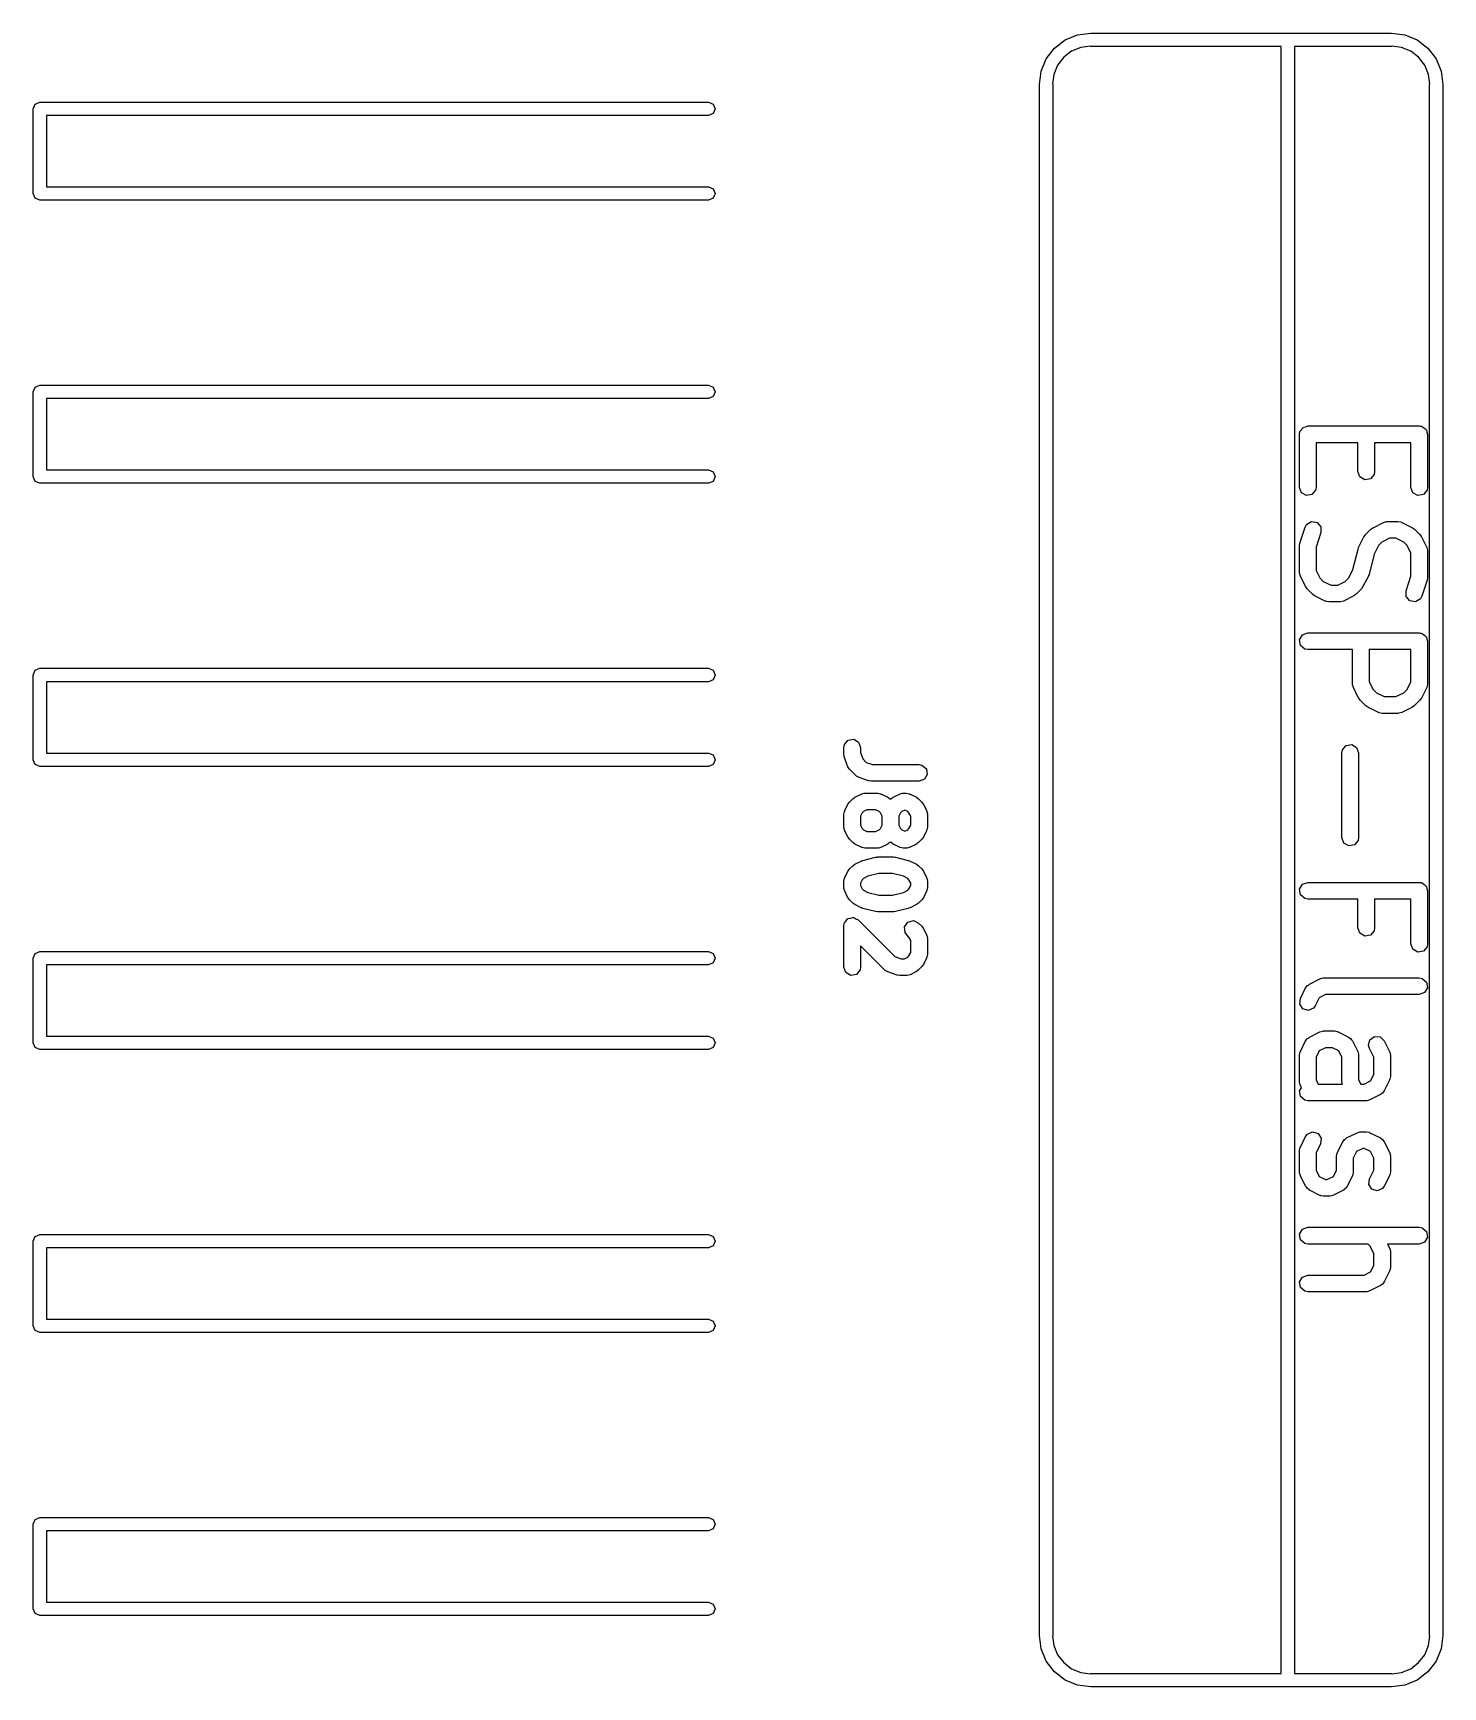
# Model space of a CAD drawing. Extents: x 93.8 to 150, y -109.9 to -90.1.
# Drawn here: x 93.83 to 106.47, y -107.43 to -92.59 of the extents above; entities that cross this region are included whole.
import ezdxf

# ---------------------------------------------------------------- set-up
doc = ezdxf.new("R2010")
doc.units = 0
doc.layers.add('BLACK', color=7, linetype='CONTINUOUS')

msp = doc.modelspace()

# ---------------------------------------------------------------- linework, layer by layer
at = {"layer": 'BLACK', "linetype": 'CONTINUOUS'}
for p, q in [((103.195, -92.6057), (103.314, -92.59)), ((103.314, -92.59), (103.314, -92.59)), ((103.314, -92.59), (106.014, -92.59)), ((106.014, -92.59), (106.133, -92.6057)), ((102.916, -92.82), (102.989, -92.7247)), ((102.989, -92.7247), (103.084, -92.6516)), ((103.084, -92.6516), (103.195, -92.6057)), ((103.225, -92.7188), (103.143, -92.753)), ((103.309, -92.7078), (103.225, -92.7188)), ((103.314, -92.71), (103.309, -92.7078)), ((105.024, -92.71), (103.314, -92.71)), ((105.024, -107.31), (105.024, -92.71)), ((106.014, -92.71), (105.144, -92.71)), ((105.144, -92.71), (105.144, -107.31)), ((106.019, -92.7078), (106.014, -92.71)), ((106.103, -92.7188), (106.019, -92.7078)), ((106.185, -92.753), (106.103, -92.7188)), ((106.133, -92.6057), (106.244, -92.6516)), ((106.244, -92.6516), (106.339, -92.7247)), ((106.339, -92.7247), (106.412, -92.82)), ((102.87, -92.9309), (102.916, -92.82)), ((103.017, -92.8785), (102.983, -92.9612)), ((103.072, -92.8075), (103.017, -92.8785)), ((103.143, -92.753), (103.072, -92.8075)), ((106.256, -92.8075), (106.185, -92.753)), ((106.311, -92.8785), (106.256, -92.8075)), ((106.345, -92.9612), (106.311, -92.8785)), ((106.412, -92.82), (106.458, -92.9309)), ((102.854, -93.05), (102.87, -92.9309)), ((102.983, -92.9612), (102.972, -93.0446)), ((102.972, -93.0446), (102.974, -93.05)), ((106.356, -93.0446), (106.345, -92.9612)), ((106.354, -93.05), (106.356, -93.0446)), ((106.458, -92.9309), (106.474, -93.05)), ((102.854, -106.97), (102.854, -93.05)), ((102.974, -93.05), (102.974, -106.97)), ((106.354, -106.97), (106.354, -93.05)), ((106.474, -93.05), (106.474, -106.97)), ((93.826, -93.27), (93.8436, -93.2276)), ((93.826, -94.03), (93.826, -93.27)), ((93.8436, -93.2276), (93.886, -93.21)), ((93.886, -93.21), (99.886, -93.21)), ((99.886, -93.33), (93.946, -93.33)), ((93.946, -93.33), (93.946, -93.97)), ((99.886, -93.21), (99.9284, -93.2276)), ((99.9284, -93.3124), (99.886, -93.33)), ((99.9284, -93.2276), (99.946, -93.27)), ((99.946, -93.27), (99.9284, -93.3124)), ((93.8436, -94.0724), (93.826, -94.03)), ((93.886, -94.09), (93.8436, -94.0724)), ((93.946, -93.97), (99.886, -93.97)), ((99.886, -93.97), (99.9284, -93.9876)), ((99.9284, -94.0724), (99.886, -94.09)), ((99.9284, -93.9876), (99.946, -94.03)), ((99.946, -94.03), (99.9284, -94.0724)), ((99.886, -94.09), (93.886, -94.09)), ((93.826, -95.81), (93.8436, -95.7676)), ((93.826, -96.57), (93.826, -95.81)), ((93.8436, -95.7676), (93.886, -95.75)), ((93.886, -95.75), (99.886, -95.75)), ((99.886, -95.75), (99.9284, -95.7676)), ((99.9284, -95.8524), (99.886, -95.87)), ((99.9284, -95.7676), (99.946, -95.81)), ((99.946, -95.81), (99.9284, -95.8524)), ((99.886, -95.87), (93.946, -95.87)), ((93.946, -95.87), (93.946, -96.51)), ((105.191, -96.1648), (105.204, -96.1499)), ((105.204, -96.1499), (105.213, -96.133)), ((105.213, -96.133), (105.22, -96.1307)), ((105.22, -96.1307), (105.224, -96.1255)), ((105.224, -96.1255), (105.243, -96.1221)), ((105.243, -96.1221), (105.262, -96.1155)), ((105.262, -96.1155), (106.262, -96.1155)), ((106.262, -96.1155), (106.271, -96.1172)), ((106.271, -96.1172), (106.275, -96.1166)), ((106.275, -96.1166), (106.278, -96.1183)), ((106.278, -96.1183), (106.287, -96.12)), ((106.287, -96.12), (106.302, -96.1325)), ((106.302, -96.1325), (106.319, -96.1423)), ((106.319, -96.1423), (106.321, -96.1486)), ((106.321, -96.1486), (106.327, -96.153)), ((106.327, -96.153), (106.33, -96.1722)), ((105.187, -96.1905), (105.188, -96.1807)), ((105.187, -96.6667), (105.187, -96.1905)), ((105.188, -96.1775), (105.189, -96.1746)), ((105.188, -96.1807), (105.188, -96.1775)), ((105.189, -96.1746), (105.191, -96.1648)), ((105.71, -96.2655), (105.337, -96.2655)), ((105.337, -96.2655), (105.337, -96.6667)), ((105.71, -96.5238), (105.71, -96.2655)), ((106.187, -96.2655), (105.86, -96.2655)), ((105.86, -96.2655), (105.86, -96.5238)), ((106.187, -96.6667), (106.187, -96.2655)), ((106.33, -96.1722), (106.337, -96.1905)), ((106.337, -96.1905), (106.337, -96.6667)), ((93.8436, -96.6124), (93.826, -96.57)), ((93.946, -96.51), (99.886, -96.51)), ((99.886, -96.51), (99.9284, -96.5276)), ((99.9284, -96.5276), (99.946, -96.57)), ((99.946, -96.57), (99.9284, -96.6124)), ((105.728, -96.572), (105.71, -96.5238)), ((105.772, -96.5977), (105.728, -96.572)), ((105.823, -96.5888), (105.772, -96.5977)), ((105.856, -96.5495), (105.823, -96.5888)), ((105.86, -96.5238), (105.856, -96.5495)), ((93.886, -96.63), (93.8436, -96.6124)), ((99.886, -96.63), (93.886, -96.63)), ((99.9284, -96.6124), (99.886, -96.63)), ((105.204, -96.7149), (105.187, -96.6667)), ((105.249, -96.7405), (105.204, -96.7149)), ((105.299, -96.7316), (105.249, -96.7405)), ((105.332, -96.6923), (105.299, -96.7316)), ((105.337, -96.6667), (105.332, -96.6923)), ((106.204, -96.7149), (106.187, -96.6667)), ((106.249, -96.7405), (106.204, -96.7149)), ((106.299, -96.7316), (106.249, -96.7405)), ((106.332, -96.6923), (106.299, -96.7316)), ((106.337, -96.6667), (106.332, -96.6923)), ((105.19, -97.1668), (105.238, -97.0239)), ((105.238, -97.0239), (105.25, -97.001)), ((105.25, -97.001), (105.294, -96.9741)), ((105.294, -96.9741), (105.345, -96.9817)), ((105.345, -96.9817), (105.379, -97.0201)), ((105.379, -97.0201), (105.38, -97.0713)), ((105.78, -97.0898), (105.828, -97.0422)), ((105.828, -97.0422), (105.846, -97.0293)), ((105.846, -97.0293), (105.847, -97.0282)), ((105.847, -97.0282), (105.942, -96.9805)), ((105.942, -96.9805), (105.967, -96.9731)), ((105.967, -96.9731), (105.972, -96.9742)), ((105.972, -96.9742), (105.976, -96.9726)), ((105.976, -96.9726), (106.071, -96.9726)), ((106.071, -96.9726), (106.097, -96.9771)), ((106.097, -96.9771), (106.1, -96.98)), ((106.1, -96.98), (106.105, -96.9805)), ((106.105, -96.9805), (106.2, -97.0282)), ((106.2, -97.0282), (106.218, -97.0415)), ((106.218, -97.0415), (106.219, -97.0422)), ((106.219, -97.0422), (106.267, -97.0898)), ((105.187, -97.1905), (105.191, -97.1684)), ((105.187, -97.4286), (105.187, -97.1905)), ((105.191, -97.1684), (105.19, -97.1668)), ((105.38, -97.0713), (105.337, -97.2026)), ((105.718, -97.2046), (105.766, -97.1093)), ((105.766, -97.1093), (105.779, -97.0913)), ((105.779, -97.0913), (105.78, -97.0898)), ((105.895, -97.1873), (105.856, -97.2643)), ((105.925, -97.1569), (105.895, -97.1873)), ((105.994, -97.1226), (105.925, -97.1569)), ((106.053, -97.1226), (105.994, -97.1226)), ((106.122, -97.1569), (106.053, -97.1226)), ((106.152, -97.1873), (106.122, -97.1569)), ((106.187, -97.2558), (106.152, -97.1873)), ((106.267, -97.0898), (106.28, -97.1082)), ((106.28, -97.1082), (106.281, -97.1093)), ((106.281, -97.1093), (106.329, -97.2046)), ((105.337, -97.2026), (105.337, -97.4109)), ((105.667, -97.4024), (105.713, -97.2199)), ((105.713, -97.2199), (105.718, -97.2081)), ((105.718, -97.2081), (105.718, -97.2046)), ((105.856, -97.2643), (105.811, -97.4468)), ((106.187, -97.464), (106.187, -97.2558)), ((106.329, -97.2046), (106.336, -97.2295)), ((106.336, -97.2295), (106.335, -97.2339)), ((106.335, -97.2339), (106.337, -97.2381)), ((106.337, -97.2381), (106.337, -97.4762)), ((105.188, -97.4328), (105.187, -97.4286)), ((105.187, -97.4371), (105.188, -97.4328)), ((105.195, -97.4621), (105.187, -97.4371)), ((105.242, -97.5573), (105.195, -97.4621)), ((105.337, -97.4109), (105.371, -97.4794)), ((105.371, -97.4794), (105.401, -97.5098)), ((105.598, -97.5098), (105.629, -97.4794)), ((105.629, -97.4794), (105.667, -97.4024)), ((105.805, -97.4621), (105.757, -97.5573)), ((105.811, -97.4468), (105.805, -97.4586)), ((105.805, -97.4586), (105.805, -97.4621)), ((106.143, -97.5953), (106.187, -97.464)), ((106.337, -97.4762), (106.333, -97.4983)), ((106.333, -97.4983), (106.333, -97.4999)), ((105.243, -97.5585), (105.242, -97.5573)), ((105.256, -97.5768), (105.243, -97.5585)), ((105.304, -97.6245), (105.256, -97.5768)), ((105.305, -97.6252), (105.304, -97.6245)), ((105.323, -97.6385), (105.305, -97.6252)), ((105.419, -97.6861), (105.323, -97.6385)), ((105.401, -97.5098), (105.47, -97.544)), ((105.47, -97.544), (105.53, -97.544)), ((105.53, -97.544), (105.598, -97.5098)), ((105.676, -97.6385), (105.581, -97.6861)), ((105.677, -97.6373), (105.676, -97.6385)), ((105.696, -97.6245), (105.677, -97.6373)), ((105.743, -97.5768), (105.696, -97.6245)), ((105.744, -97.5754), (105.743, -97.5768)), ((105.757, -97.5573), (105.744, -97.5754)), ((106.144, -97.6466), (106.143, -97.5953)), ((106.178, -97.685), (106.144, -97.6466)), ((106.285, -97.6428), (106.273, -97.6657)), ((106.333, -97.4999), (106.285, -97.6428)), ((105.423, -97.6866), (105.419, -97.6861)), ((105.426, -97.6895), (105.423, -97.6866)), ((105.452, -97.694), (105.426, -97.6895)), ((105.547, -97.694), (105.452, -97.694)), ((105.552, -97.6925), (105.547, -97.694)), ((105.556, -97.6936), (105.552, -97.6925)), ((105.581, -97.6861), (105.556, -97.6936)), ((106.229, -97.6925), (106.178, -97.685)), ((106.273, -97.6657), (106.229, -97.6925)), ((105.188, -98.0346), (105.213, -97.9902)), ((105.197, -98.0851), (105.188, -98.0346)), ((105.236, -98.1181), (105.197, -98.0851)), ((105.213, -97.9902), (105.262, -97.9726)), ((105.262, -97.9726), (106.262, -97.9726)), ((106.262, -97.9726), (106.271, -97.9743)), ((106.271, -97.9743), (106.275, -97.9738)), ((106.275, -97.9738), (106.278, -97.9754)), ((106.278, -97.9754), (106.287, -97.9771)), ((106.287, -97.9771), (106.302, -97.9897)), ((106.302, -97.9897), (106.319, -97.9994)), ((106.319, -97.9994), (106.321, -98.0058)), ((106.321, -98.0058), (106.327, -98.0101)), ((106.327, -98.0101), (106.33, -98.0293)), ((106.33, -98.0293), (106.337, -98.0476)), ((106.337, -98.0476), (106.337, -98.4286)), ((105.262, -98.1226), (105.236, -98.1181)), ((105.663, -98.1226), (105.262, -98.1226)), ((105.663, -98.4286), (105.663, -98.1226)), ((105.813, -98.1226), (105.813, -98.4109)), ((106.187, -98.1226), (105.813, -98.1226)), ((106.187, -98.4109), (106.187, -98.1226)), ((93.826, -98.35), (93.8436, -98.3076)), ((93.826, -99.11), (93.826, -98.35)), ((93.8436, -98.3076), (93.886, -98.29)), ((93.886, -98.29), (99.886, -98.29)), ((99.886, -98.29), (99.9284, -98.3076)), ((99.9284, -98.3076), (99.946, -98.35)), ((99.946, -98.35), (99.9284, -98.3924)), ((99.886, -98.41), (93.946, -98.41)), ((93.946, -98.41), (93.946, -99.05)), ((99.9284, -98.3924), (99.886, -98.41)), ((105.664, -98.4328), (105.663, -98.4286)), ((105.663, -98.4371), (105.664, -98.4328)), ((105.671, -98.4621), (105.663, -98.4371)), ((105.718, -98.5573), (105.671, -98.4621)), ((105.813, -98.4109), (105.847, -98.4794)), ((105.847, -98.4794), (105.877, -98.5098)), ((105.877, -98.5098), (105.946, -98.544)), ((106.053, -98.544), (106.122, -98.5098)), ((106.122, -98.5098), (106.152, -98.4794)), ((106.152, -98.4794), (106.187, -98.4109)), ((106.329, -98.4621), (106.281, -98.5573)), ((106.332, -98.4542), (106.329, -98.4577)), ((106.329, -98.4577), (106.329, -98.4621)), ((106.337, -98.4286), (106.332, -98.4542)), ((105.72, -98.5585), (105.718, -98.5573)), ((105.732, -98.5768), (105.72, -98.5585)), ((105.78, -98.6245), (105.732, -98.5768)), ((105.781, -98.6252), (105.78, -98.6245)), ((105.8, -98.6385), (105.781, -98.6252)), ((105.895, -98.6861), (105.8, -98.6385)), ((105.946, -98.544), (106.053, -98.544)), ((106.2, -98.6385), (106.105, -98.6861)), ((106.201, -98.6373), (106.2, -98.6385)), ((106.219, -98.6245), (106.201, -98.6373)), ((106.267, -98.5768), (106.219, -98.6245)), ((106.268, -98.5754), (106.267, -98.5768)), ((106.281, -98.5573), (106.268, -98.5754)), ((105.899, -98.6866), (105.895, -98.6861)), ((105.903, -98.6895), (105.899, -98.6866)), ((105.928, -98.694), (105.903, -98.6895)), ((106.071, -98.694), (105.928, -98.694)), ((106.075, -98.6925), (106.071, -98.694)), ((106.08, -98.6936), (106.075, -98.6925)), ((106.105, -98.6861), (106.08, -98.6936)), ((101.1, -99), (101.104, -98.9743)), ((101.104, -98.9743), (101.137, -98.935)), ((101.137, -98.935), (101.188, -98.9261)), ((101.188, -98.9261), (101.232, -98.9518)), ((101.232, -98.9518), (101.25, -99)), ((105.572, -99.022), (105.605, -98.9827)), ((105.605, -98.9827), (105.656, -98.9738)), ((105.656, -98.9738), (105.7, -98.9994)), ((93.8436, -99.1524), (93.826, -99.11)), ((93.946, -99.05), (99.886, -99.05)), ((99.886, -99.05), (99.9284, -99.0676)), ((99.9284, -99.0676), (99.946, -99.11)), ((99.946, -99.11), (99.9284, -99.1524)), ((101.1, -99.0571), (101.1, -99)), ((101.1, -99.0587), (101.1, -99.0571)), ((101.103, -99.0809), (101.1, -99.0587)), ((101.132, -99.1666), (101.103, -99.0809)), ((101.25, -99), (101.25, -99.045)), ((101.25, -99.045), (101.269, -99.1023)), ((101.269, -99.1023), (101.301, -99.1344)), ((105.568, -99.0476), (105.572, -99.022)), ((105.568, -99.8095), (105.568, -99.0476)), ((105.7, -98.9994), (105.718, -99.0476)), ((105.718, -99.0476), (105.718, -99.8095)), ((93.886, -99.17), (93.8436, -99.1524)), ((99.886, -99.17), (93.886, -99.17)), ((99.9284, -99.1524), (99.886, -99.17)), ((101.135, -99.1701), (101.132, -99.1666)), ((101.135, -99.1746), (101.135, -99.1701)), ((101.15, -99.1959), (101.135, -99.1746)), ((101.207, -99.253), (101.15, -99.1959)), ((101.211, -99.2549), (101.207, -99.253)), ((101.214, -99.2587), (101.211, -99.2549)), ((101.237, -99.2712), (101.214, -99.2587)), ((101.322, -99.2997), (101.237, -99.2712)), ((101.301, -99.1344), (101.358, -99.1536)), ((101.358, -99.1536), (101.775, -99.1536)), ((101.775, -99.1536), (101.8, -99.1581)), ((101.8, -99.1581), (101.84, -99.1911)), ((101.848, -99.2416), (101.823, -99.286)), ((101.84, -99.1911), (101.848, -99.2416)), ((101.198, -99.4472), (101.255, -99.4186)), ((101.255, -99.4186), (101.28, -99.4112)), ((101.28, -99.4112), (101.285, -99.4122)), ((101.285, -99.4122), (101.289, -99.4107)), ((101.289, -99.4107), (101.403, -99.4107)), ((101.324, -99.2997), (101.322, -99.2997)), ((101.346, -99.3036), (101.324, -99.2997)), ((101.775, -99.3036), (101.346, -99.3036)), ((101.403, -99.4107), (101.429, -99.4152)), ((101.429, -99.4152), (101.432, -99.4181)), ((101.432, -99.4181), (101.437, -99.4186)), ((101.437, -99.4186), (101.494, -99.4472)), ((101.541, -99.4472), (101.598, -99.4186)), ((101.598, -99.4186), (101.623, -99.4112)), ((101.623, -99.4112), (101.628, -99.4122)), ((101.628, -99.4122), (101.632, -99.4107)), ((101.632, -99.4107), (101.66, -99.4107)), ((101.66, -99.4107), (101.686, -99.4152)), ((101.686, -99.4152), (101.689, -99.4181)), ((101.689, -99.4181), (101.694, -99.4186)), ((101.694, -99.4186), (101.751, -99.4472)), ((101.823, -99.286), (101.775, -99.3036)), ((101.1, -99.6), (101.104, -99.5743)), ((101.104, -99.5743), (101.107, -99.5709)), ((101.107, -99.5665), (101.136, -99.5093)), ((101.107, -99.5709), (101.107, -99.5665)), ((101.136, -99.5093), (101.149, -99.4913)), ((101.149, -99.4913), (101.15, -99.4898)), ((101.15, -99.4898), (101.179, -99.4613)), ((101.179, -99.4613), (101.197, -99.4484)), ((101.197, -99.4484), (101.198, -99.4472)), ((101.276, -99.5759), (101.265, -99.5873)), ((101.307, -99.5607), (101.276, -99.5759)), ((101.385, -99.5607), (101.307, -99.5607)), ((101.416, -99.5759), (101.385, -99.5607)), ((101.427, -99.5873), (101.416, -99.5759)), ((101.494, -99.4472), (101.512, -99.4606)), ((101.512, -99.4606), (101.513, -99.4613)), ((101.513, -99.4613), (101.517, -99.4654)), ((101.517, -99.4654), (101.522, -99.4613)), ((101.522, -99.4613), (101.54, -99.4484)), ((101.54, -99.4484), (101.541, -99.4472)), ((101.619, -99.5759), (101.608, -99.5873)), ((101.646, -99.5624), (101.619, -99.5759)), ((101.673, -99.5759), (101.646, -99.5624)), ((101.684, -99.5873), (101.673, -99.5759)), ((101.751, -99.4472), (101.769, -99.4606)), ((101.769, -99.4606), (101.77, -99.4613)), ((101.77, -99.4613), (101.799, -99.4898)), ((101.799, -99.4898), (101.812, -99.5082)), ((101.812, -99.5082), (101.813, -99.5093)), ((101.813, -99.5093), (101.842, -99.5665)), ((101.842, -99.5665), (101.849, -99.5914)), ((101.1, -99.7143), (101.1, -99.6)), ((101.101, -99.7185), (101.1, -99.7143)), ((101.1, -99.7229), (101.101, -99.7185)), ((101.107, -99.7478), (101.1, -99.7229)), ((101.265, -99.5873), (101.25, -99.6177)), ((101.25, -99.6177), (101.25, -99.6966)), ((101.25, -99.6966), (101.265, -99.727)), ((101.442, -99.6177), (101.427, -99.5873)), ((101.427, -99.727), (101.442, -99.6966)), ((101.442, -99.6966), (101.442, -99.6177)), ((101.608, -99.5873), (101.592, -99.6177)), ((101.592, -99.6177), (101.592, -99.6966)), ((101.592, -99.6966), (101.608, -99.727)), ((101.7, -99.6177), (101.684, -99.5873)), ((101.684, -99.727), (101.7, -99.6966)), ((101.7, -99.6966), (101.7, -99.6177)), ((101.85, -99.7143), (101.845, -99.7399)), ((101.849, -99.5914), (101.848, -99.5958)), ((101.848, -99.5958), (101.85, -99.6)), ((101.85, -99.6), (101.85, -99.7143)), ((101.136, -99.805), (101.107, -99.7478)), ((101.137, -99.8061), (101.136, -99.805)), ((101.15, -99.8245), (101.137, -99.8061)), ((101.179, -99.853), (101.15, -99.8245)), ((101.18, -99.8537), (101.179, -99.853)), ((101.198, -99.8671), (101.18, -99.8537)), ((101.255, -99.8957), (101.198, -99.8671)), ((101.265, -99.727), (101.276, -99.7384)), ((101.276, -99.7384), (101.307, -99.7536)), ((101.307, -99.7536), (101.385, -99.7536)), ((101.385, -99.7536), (101.416, -99.7384)), ((101.416, -99.7384), (101.427, -99.727)), ((101.494, -99.8671), (101.437, -99.8957)), ((101.495, -99.8659), (101.494, -99.8671)), ((101.513, -99.853), (101.495, -99.8659)), ((101.517, -99.8489), (101.513, -99.853)), ((101.522, -99.853), (101.517, -99.8489)), ((101.523, -99.8537), (101.522, -99.853)), ((101.541, -99.8671), (101.523, -99.8537)), ((101.598, -99.8957), (101.541, -99.8671)), ((101.608, -99.727), (101.619, -99.7384)), ((101.619, -99.7384), (101.646, -99.7519)), ((101.646, -99.7519), (101.673, -99.7384)), ((101.673, -99.7384), (101.684, -99.727)), ((101.751, -99.8671), (101.694, -99.8957)), ((101.752, -99.8659), (101.751, -99.8671)), ((101.77, -99.853), (101.752, -99.8659)), ((101.799, -99.8245), (101.77, -99.853)), ((101.8, -99.823), (101.799, -99.8245)), ((101.813, -99.805), (101.8, -99.823)), ((101.842, -99.7478), (101.813, -99.805)), ((101.845, -99.7399), (101.842, -99.7434)), ((101.842, -99.7434), (101.842, -99.7478)), ((105.585, -99.8577), (105.568, -99.8095)), ((105.63, -99.8834), (105.585, -99.8577)), ((105.713, -99.8352), (105.68, -99.8745)), ((105.718, -99.8095), (105.713, -99.8352)), ((101.198, -100.047), (101.255, -100.019)), ((101.26, -99.8962), (101.255, -99.8957)), ((101.255, -100.019), (101.268, -100.015)), ((101.263, -99.899), (101.26, -99.8962)), ((101.289, -99.9036), (101.263, -99.899)), ((101.268, -100.015), (101.271, -100.013)), ((101.271, -100.013), (101.385, -99.9844)), ((101.403, -99.9036), (101.289, -99.9036)), ((101.385, -99.9844), (101.4, -99.9833)), ((101.4, -99.9833), (101.403, -99.9821)), ((101.407, -99.902), (101.403, -99.9036)), ((101.403, -99.9821), (101.546, -99.9821)), ((101.412, -99.9031), (101.407, -99.902)), ((101.437, -99.8957), (101.412, -99.9031)), ((101.546, -99.9821), (101.561, -99.9847)), ((101.561, -99.9847), (101.564, -99.9844)), ((101.564, -99.9844), (101.678, -100.013)), ((101.603, -99.8962), (101.598, -99.8957)), ((101.606, -99.899), (101.603, -99.8962)), ((101.632, -99.9036), (101.606, -99.899)), ((101.66, -99.9036), (101.632, -99.9036)), ((101.664, -99.902), (101.66, -99.9036)), ((101.669, -99.9031), (101.664, -99.902)), ((101.694, -99.8957), (101.669, -99.9031)), ((101.678, -100.013), (101.69, -100.018)), ((101.69, -100.018), (101.694, -100.019)), ((101.694, -100.019), (101.751, -100.047)), ((105.68, -99.8745), (105.63, -99.8834)), ((101.107, -100.166), (101.136, -100.109)), ((101.107, -100.171), (101.107, -100.166)), ((101.136, -100.109), (101.149, -100.091)), ((101.149, -100.091), (101.15, -100.09)), ((101.15, -100.09), (101.179, -100.061)), ((101.179, -100.061), (101.197, -100.048)), ((101.197, -100.048), (101.198, -100.047)), ((101.315, -100.156), (101.276, -100.176)), ((101.412, -100.132), (101.315, -100.156)), ((101.537, -100.132), (101.412, -100.132)), ((101.634, -100.156), (101.537, -100.132)), ((101.673, -100.176), (101.634, -100.156)), ((101.751, -100.047), (101.769, -100.061)), ((101.769, -100.061), (101.77, -100.061)), ((101.77, -100.061), (101.799, -100.09)), ((101.799, -100.09), (101.812, -100.108)), ((101.812, -100.108), (101.813, -100.109)), ((101.813, -100.109), (101.842, -100.166)), ((101.842, -100.166), (101.849, -100.191)), ((101.1, -100.2), (101.104, -100.174)), ((101.1, -100.257), (101.1, -100.2)), ((101.101, -100.261), (101.1, -100.257)), ((101.1, -100.266), (101.101, -100.261)), ((101.107, -100.291), (101.1, -100.266)), ((101.104, -100.174), (101.107, -100.171)), ((101.136, -100.348), (101.107, -100.291)), ((101.265, -100.187), (101.25, -100.218)), ((101.25, -100.218), (101.25, -100.239)), ((101.25, -100.239), (101.265, -100.27)), ((101.276, -100.176), (101.265, -100.187)), ((101.265, -100.27), (101.276, -100.281)), ((101.276, -100.281), (101.315, -100.301)), ((101.315, -100.301), (101.412, -100.325)), ((101.537, -100.325), (101.634, -100.301)), ((101.634, -100.301), (101.673, -100.281)), ((101.684, -100.187), (101.673, -100.176)), ((101.673, -100.281), (101.684, -100.27)), ((101.7, -100.218), (101.684, -100.187)), ((101.684, -100.27), (101.7, -100.239)), ((101.7, -100.239), (101.7, -100.218)), ((101.842, -100.291), (101.813, -100.348)), ((101.845, -100.283), (101.842, -100.286)), ((101.842, -100.286), (101.842, -100.291)), ((101.85, -100.257), (101.845, -100.283)), ((101.849, -100.191), (101.848, -100.196)), ((101.848, -100.196), (101.85, -100.2)), ((101.85, -100.2), (101.85, -100.257)), ((105.188, -100.273), (105.213, -100.228)), ((105.197, -100.323), (105.188, -100.273)), ((105.213, -100.228), (105.262, -100.211)), ((105.262, -100.211), (106.262, -100.211)), ((106.262, -100.211), (106.271, -100.212)), ((106.271, -100.212), (106.275, -100.212)), ((106.275, -100.212), (106.278, -100.214)), ((106.278, -100.214), (106.287, -100.215)), ((106.287, -100.215), (106.302, -100.228)), ((106.302, -100.228), (106.319, -100.238)), ((106.319, -100.238), (106.321, -100.244)), ((106.321, -100.244), (106.327, -100.248)), ((106.327, -100.248), (106.33, -100.267)), ((106.33, -100.267), (106.337, -100.286)), ((106.337, -100.286), (106.337, -100.762)), ((101.137, -100.349), (101.136, -100.348)), ((101.15, -100.367), (101.137, -100.349)), ((101.179, -100.396), (101.15, -100.367)), ((101.18, -100.397), (101.179, -100.396)), ((101.198, -100.41), (101.18, -100.397)), ((101.255, -100.439), (101.198, -100.41)), ((101.259, -100.439), (101.255, -100.439)), ((101.271, -100.444), (101.259, -100.439)), ((101.385, -100.473), (101.271, -100.444)), ((101.412, -100.325), (101.537, -100.325)), ((101.678, -100.444), (101.564, -100.473)), ((101.681, -100.442), (101.678, -100.444)), ((101.694, -100.439), (101.681, -100.442)), ((101.751, -100.41), (101.694, -100.439)), ((101.752, -100.409), (101.751, -100.41)), ((101.77, -100.396), (101.752, -100.409)), ((101.799, -100.367), (101.77, -100.396)), ((101.8, -100.366), (101.799, -100.367)), ((101.813, -100.348), (101.8, -100.366)), ((105.236, -100.356), (105.197, -100.323)), ((105.262, -100.361), (105.236, -100.356)), ((105.71, -100.361), (105.262, -100.361)), ((105.71, -100.619), (105.71, -100.361)), ((106.187, -100.361), (105.86, -100.361)), ((105.86, -100.361), (105.86, -100.619)), ((106.187, -100.762), (106.187, -100.361)), ((101.1, -100.6), (101.102, -100.584)), ((101.1, -100.971), (101.1, -100.6)), ((101.102, -100.581), (101.103, -100.579)), ((101.102, -100.584), (101.102, -100.581)), ((101.103, -100.579), (101.104, -100.574)), ((101.104, -100.574), (101.119, -100.557)), ((101.119, -100.557), (101.132, -100.539)), ((101.132, -100.539), (101.135, -100.538)), ((101.135, -100.538), (101.137, -100.535)), ((101.137, -100.535), (101.159, -100.531)), ((101.159, -100.531), (101.181, -100.525)), ((101.181, -100.525), (101.184, -100.527)), ((101.184, -100.527), (101.188, -100.526)), ((101.188, -100.526), (101.207, -100.537)), ((101.207, -100.537), (101.228, -100.547)), ((101.228, -100.547), (101.558, -100.877)), ((101.388, -100.472), (101.385, -100.473)), ((101.403, -100.475), (101.388, -100.472)), ((101.546, -100.475), (101.403, -100.475)), ((101.549, -100.474), (101.546, -100.475)), ((101.564, -100.473), (101.549, -100.474)), ((101.645, -100.609), (101.674, -100.567)), ((101.649, -100.66), (101.645, -100.609)), ((101.674, -100.567), (101.724, -100.554)), ((101.724, -100.554), (101.77, -100.576)), ((101.77, -100.576), (101.799, -100.604)), ((101.799, -100.604), (101.812, -100.622)), ((101.664, -100.682), (101.649, -100.66)), ((101.684, -100.702), (101.664, -100.682)), ((101.7, -100.732), (101.684, -100.702)), ((101.7, -100.839), (101.7, -100.732)), ((101.812, -100.622), (101.813, -100.624)), ((101.813, -100.624), (101.842, -100.681)), ((101.842, -100.681), (101.849, -100.706)), ((101.849, -100.706), (101.848, -100.71)), ((101.848, -100.71), (101.85, -100.714)), ((101.85, -100.714), (101.85, -100.857)), ((105.728, -100.667), (105.71, -100.619)), ((105.772, -100.693), (105.728, -100.667)), ((105.823, -100.684), (105.772, -100.693)), ((105.856, -100.645), (105.823, -100.684)), ((105.86, -100.619), (105.856, -100.645)), ((106.204, -100.81), (106.187, -100.762)), ((106.337, -100.762), (106.332, -100.788)), ((93.826, -100.89), (93.8436, -100.848)), ((93.826, -101.65), (93.826, -100.89)), ((93.8436, -100.848), (93.886, -100.83)), ((93.886, -100.83), (99.886, -100.83)), ((99.886, -100.83), (99.9284, -100.848)), ((99.9284, -100.848), (99.946, -100.89)), ((99.946, -100.89), (99.9284, -100.932)), ((101.464, -100.996), (101.25, -100.781)), ((101.25, -100.781), (101.25, -100.971)), ((101.558, -100.877), (101.615, -100.896)), ((101.615, -100.896), (101.643, -100.896)), ((101.643, -100.896), (101.673, -100.881)), ((101.673, -100.881), (101.684, -100.87)), ((101.684, -100.87), (101.7, -100.839)), ((101.842, -100.891), (101.813, -100.948)), ((101.845, -100.883), (101.842, -100.886)), ((101.842, -100.886), (101.842, -100.891)), ((101.85, -100.857), (101.845, -100.883)), ((106.249, -100.836), (106.204, -100.81)), ((106.299, -100.827), (106.249, -100.836)), ((106.332, -100.788), (106.299, -100.827)), ((99.886, -100.95), (93.946, -100.95)), ((93.946, -100.95), (93.946, -101.59)), ((99.9284, -100.932), (99.886, -100.95)), ((101.117, -101.02), (101.1, -100.971)), ((101.162, -101.045), (101.117, -101.02)), ((101.212, -101.036), (101.162, -101.045)), ((101.245, -100.997), (101.212, -101.036)), ((101.25, -100.971), (101.245, -100.997)), ((101.468, -100.998), (101.464, -100.996)), ((101.471, -101.002), (101.468, -100.998)), ((101.494, -101.014), (101.471, -101.002)), ((101.579, -101.043), (101.494, -101.014)), ((101.581, -101.043), (101.579, -101.043)), ((101.603, -101.046), (101.581, -101.043)), ((101.66, -101.046), (101.603, -101.046)), ((101.664, -101.045), (101.66, -101.046)), ((101.669, -101.046), (101.664, -101.045)), ((101.694, -101.039), (101.669, -101.046)), ((101.751, -101.01), (101.694, -101.039)), ((101.752, -101.009), (101.751, -101.01)), ((101.77, -100.996), (101.752, -101.009)), ((101.799, -100.967), (101.77, -100.996)), ((101.8, -100.966), (101.799, -100.967)), ((101.813, -100.948), (101.8, -100.966)), ((105.195, -101.252), (105.242, -101.157)), ((105.242, -101.157), (105.258, -101.136)), ((105.258, -101.136), (105.268, -101.132)), ((105.268, -101.132), (105.276, -101.123)), ((105.276, -101.123), (105.371, -101.076)), ((105.371, -101.076), (105.396, -101.068)), ((105.396, -101.068), (105.4, -101.069)), ((105.4, -101.069), (105.404, -101.068)), ((105.404, -101.068), (106.262, -101.068)), ((106.262, -101.068), (106.287, -101.072)), ((106.31, -101.2), (106.262, -101.218)), ((106.287, -101.072), (106.327, -101.105)), ((106.335, -101.156), (106.31, -101.2)), ((106.327, -101.105), (106.335, -101.156)), ((105.189, -101.303), (105.195, -101.252)), ((105.217, -101.346), (105.189, -101.303)), ((105.266, -101.361), (105.217, -101.346)), ((105.313, -101.34), (105.266, -101.361)), ((105.329, -101.319), (105.313, -101.34)), ((105.365, -101.246), (105.329, -101.319)), ((105.422, -101.218), (105.365, -101.246)), ((106.262, -101.218), (105.422, -101.218)), ((93.8436, -101.692), (93.826, -101.65)), ((93.946, -101.59), (99.886, -101.59)), ((99.886, -101.59), (99.9284, -101.608)), ((99.9284, -101.608), (99.946, -101.65)), ((99.946, -101.65), (99.9284, -101.692)), ((105.195, -101.728), (105.242, -101.633)), ((105.242, -101.633), (105.258, -101.612)), ((105.258, -101.612), (105.268, -101.608)), ((105.268, -101.608), (105.276, -101.6)), ((105.276, -101.6), (105.371, -101.552)), ((105.371, -101.552), (105.396, -101.545)), ((105.396, -101.545), (105.4, -101.546)), ((105.4, -101.546), (105.404, -101.544)), ((105.404, -101.544), (105.5, -101.544)), ((105.5, -101.544), (105.525, -101.549)), ((105.525, -101.549), (105.529, -101.551)), ((105.529, -101.551), (105.533, -101.552)), ((105.533, -101.552), (105.628, -101.6)), ((105.628, -101.6), (105.649, -101.615)), ((105.649, -101.615), (105.654, -101.625)), ((105.654, -101.625), (105.662, -101.633)), ((105.662, -101.633), (105.71, -101.728)), ((105.806, -101.675), (105.818, -101.625)), ((105.818, -101.625), (105.859, -101.595)), ((105.859, -101.595), (105.91, -101.598)), ((105.91, -101.598), (105.948, -101.633)), ((105.948, -101.633), (105.995, -101.728)), ((93.886, -101.71), (93.8436, -101.692)), ((99.886, -101.71), (93.886, -101.71)), ((99.9284, -101.692), (99.886, -101.71)), ((105.187, -101.762), (105.191, -101.736)), ((105.187, -102), (105.187, -101.762)), ((105.191, -101.736), (105.194, -101.733)), ((105.194, -101.733), (105.195, -101.728)), ((105.365, -101.723), (105.337, -101.78)), ((105.337, -101.78), (105.337, -101.982)), ((105.422, -101.694), (105.365, -101.723)), ((105.482, -101.694), (105.422, -101.694)), ((105.539, -101.723), (105.482, -101.694)), ((105.568, -101.78), (105.539, -101.723)), ((105.568, -102), (105.568, -101.78)), ((105.71, -101.728), (105.717, -101.753)), ((105.717, -101.753), (105.716, -101.758)), ((105.716, -101.758), (105.718, -101.762)), ((105.718, -101.762), (105.718, -101.982)), ((105.814, -101.7), (105.806, -101.675)), ((105.853, -101.78), (105.814, -101.7)), ((105.853, -101.935), (105.853, -101.78)), ((105.995, -101.728), (106.003, -101.753)), ((106.003, -101.753), (106.002, -101.758)), ((106.002, -101.758), (106.003, -101.762)), ((106.003, -101.762), (106.003, -101.952)), ((105.825, -101.992), (105.853, -101.935)), ((105.188, -102.004), (105.187, -102)), ((105.187, -102.009), (105.188, -102.004)), ((105.195, -102.034), (105.187, -102.009)), ((105.188, -102.082), (105.204, -102.053)), ((105.197, -102.133), (105.188, -102.082)), ((105.204, -102.053), (105.195, -102.034)), ((105.337, -101.982), (105.356, -102.02)), ((105.356, -102.02), (105.572, -102.02)), ((105.569, -102.004), (105.568, -102)), ((105.568, -102.009), (105.569, -102.004)), ((105.572, -102.02), (105.568, -102.009)), ((105.718, -101.982), (105.737, -102.02)), ((105.737, -102.02), (105.768, -102.02)), ((105.768, -102.02), (105.825, -101.992)), ((105.948, -102.081), (105.932, -102.102)), ((105.995, -101.986), (105.948, -102.081)), ((105.996, -101.981), (105.995, -101.986)), ((105.999, -101.978), (105.996, -101.981)), ((106.003, -101.952), (105.999, -101.978)), ((105.236, -102.166), (105.197, -102.133)), ((105.262, -102.17), (105.236, -102.166)), ((105.785, -102.17), (105.262, -102.17)), ((105.79, -102.169), (105.785, -102.17)), ((105.794, -102.17), (105.79, -102.169)), ((105.819, -102.162), (105.794, -102.17)), ((105.914, -102.115), (105.819, -102.162)), ((105.922, -102.107), (105.914, -102.115)), ((105.932, -102.102), (105.922, -102.107)), ((105.195, -102.586), (105.242, -102.49)), ((105.242, -102.49), (105.258, -102.469)), ((105.258, -102.469), (105.305, -102.449)), ((105.305, -102.449), (105.354, -102.464)), ((105.354, -102.464), (105.382, -102.506)), ((105.382, -102.506), (105.376, -102.557)), ((105.528, -102.633), (105.575, -102.538)), ((105.575, -102.538), (105.591, -102.517)), ((105.591, -102.517), (105.601, -102.512)), ((105.601, -102.512), (105.609, -102.504)), ((105.609, -102.504), (105.704, -102.457)), ((105.704, -102.457), (105.729, -102.449)), ((105.729, -102.449), (105.734, -102.45)), ((105.734, -102.45), (105.738, -102.449)), ((105.738, -102.449), (105.785, -102.449)), ((105.785, -102.449), (105.811, -102.453)), ((105.811, -102.453), (105.815, -102.456)), ((105.815, -102.456), (105.819, -102.457)), ((105.819, -102.457), (105.914, -102.504)), ((105.914, -102.504), (105.935, -102.52)), ((105.935, -102.52), (105.94, -102.53)), ((105.94, -102.53), (105.948, -102.538)), ((105.948, -102.538), (105.995, -102.633)), ((105.187, -102.619), (105.191, -102.593)), ((105.187, -102.81), (105.187, -102.619)), ((105.191, -102.593), (105.194, -102.59)), ((105.194, -102.59), (105.195, -102.586)), ((105.376, -102.557), (105.337, -102.637)), ((105.337, -102.637), (105.337, -102.792)), ((105.52, -102.667), (105.524, -102.641)), ((105.52, -102.792), (105.52, -102.667)), ((105.524, -102.641), (105.527, -102.638)), ((105.527, -102.638), (105.528, -102.633)), ((105.698, -102.627), (105.67, -102.684)), ((105.67, -102.684), (105.67, -102.81)), ((105.756, -102.599), (105.698, -102.627)), ((105.768, -102.599), (105.756, -102.599)), ((105.825, -102.627), (105.768, -102.599)), ((105.853, -102.684), (105.825, -102.627)), ((105.853, -102.792), (105.853, -102.684)), ((105.995, -102.633), (106.003, -102.658)), ((106.003, -102.658), (106.002, -102.662)), ((106.002, -102.662), (106.003, -102.667)), ((106.003, -102.667), (106.003, -102.81)), ((105.188, -102.814), (105.187, -102.81)), ((105.187, -102.818), (105.188, -102.814)), ((105.195, -102.843), (105.187, -102.818)), ((105.337, -102.792), (105.365, -102.849)), ((105.491, -102.849), (105.52, -102.792)), ((105.663, -102.839), (105.662, -102.843)), ((105.665, -102.835), (105.663, -102.839)), ((105.67, -102.81), (105.665, -102.835)), ((105.814, -102.871), (105.853, -102.792)), ((105.996, -102.839), (105.995, -102.843)), ((105.999, -102.835), (105.996, -102.839)), ((106.003, -102.81), (105.999, -102.835)), ((105.242, -102.938), (105.195, -102.843)), ((105.25, -102.946), (105.242, -102.938)), ((105.255, -102.956), (105.25, -102.946)), ((105.276, -102.972), (105.255, -102.956)), ((105.371, -103.019), (105.276, -102.972)), ((105.365, -102.849), (105.422, -102.877)), ((105.422, -102.877), (105.434, -102.877)), ((105.434, -102.877), (105.491, -102.849)), ((105.581, -102.972), (105.486, -103.019)), ((105.589, -102.964), (105.581, -102.972)), ((105.599, -102.959), (105.589, -102.964)), ((105.614, -102.938), (105.599, -102.959)), ((105.662, -102.843), (105.614, -102.938)), ((105.808, -102.922), (105.814, -102.871)), ((105.836, -102.965), (105.808, -102.922)), ((105.885, -102.98), (105.836, -102.965)), ((105.932, -102.959), (105.885, -102.98)), ((105.948, -102.938), (105.932, -102.959)), ((105.995, -102.843), (105.948, -102.938)), ((105.375, -103.02), (105.371, -103.019)), ((105.379, -103.023), (105.375, -103.02)), ((105.404, -103.027), (105.379, -103.023)), ((105.452, -103.027), (105.404, -103.027)), ((105.456, -103.026), (105.452, -103.027)), ((105.461, -103.027), (105.456, -103.026)), ((105.486, -103.019), (105.461, -103.027)), ((93.826, -103.43), (93.8436, -103.388)), ((93.826, -104.19), (93.826, -103.43)), ((93.8436, -103.388), (93.886, -103.37)), ((93.886, -103.37), (99.886, -103.37)), ((99.886, -103.37), (99.9284, -103.388)), ((99.9284, -103.388), (99.946, -103.43)), ((99.946, -103.43), (99.9284, -103.472)), ((105.188, -103.368), (105.213, -103.323)), ((105.197, -103.418), (105.188, -103.368)), ((105.236, -103.451), (105.197, -103.418)), ((105.213, -103.323), (105.262, -103.306)), ((105.262, -103.306), (106.262, -103.306)), ((106.262, -103.306), (106.287, -103.31)), ((106.287, -103.31), (106.327, -103.343)), ((106.335, -103.394), (106.31, -103.438)), ((106.327, -103.343), (106.335, -103.394)), ((99.886, -103.49), (93.946, -103.49)), ((93.946, -103.49), (93.946, -104.13)), ((99.9284, -103.472), (99.886, -103.49)), ((105.262, -103.456), (105.236, -103.451)), ((105.802, -103.456), (105.262, -103.456)), ((105.819, -103.473), (105.802, -103.456)), ((105.853, -103.542), (105.819, -103.473)), ((105.853, -103.649), (105.853, -103.542)), ((106.262, -103.456), (105.978, -103.456)), ((105.978, -103.456), (105.995, -103.49)), ((105.995, -103.49), (106.003, -103.515)), ((106.003, -103.515), (106.002, -103.52)), ((106.002, -103.52), (106.003, -103.524)), ((106.003, -103.524), (106.003, -103.667)), ((106.31, -103.438), (106.262, -103.456)), ((105.768, -103.735), (105.825, -103.706)), ((105.825, -103.706), (105.853, -103.649)), ((105.995, -103.7), (105.948, -103.795)), ((105.996, -103.696), (105.995, -103.7)), ((105.999, -103.692), (105.996, -103.696)), ((106.003, -103.667), (105.999, -103.692)), ((105.188, -103.796), (105.213, -103.752)), ((105.197, -103.847), (105.188, -103.796)), ((105.236, -103.88), (105.197, -103.847)), ((105.213, -103.752), (105.262, -103.735)), ((105.262, -103.885), (105.236, -103.88)), ((105.262, -103.735), (105.768, -103.735)), ((105.819, -103.877), (105.794, -103.884)), ((105.914, -103.829), (105.819, -103.877)), ((105.922, -103.821), (105.914, -103.829)), ((105.932, -103.816), (105.922, -103.821)), ((105.948, -103.795), (105.932, -103.816)), ((105.785, -103.885), (105.262, -103.885)), ((105.79, -103.883), (105.785, -103.885)), ((105.794, -103.884), (105.79, -103.883)), ((93.946, -104.13), (99.886, -104.13)), ((99.886, -104.13), (99.9284, -104.148)), ((99.9284, -104.148), (99.946, -104.19)), ((93.8436, -104.232), (93.826, -104.19)), ((93.886, -104.25), (93.8436, -104.232)), ((99.886, -104.25), (93.886, -104.25)), ((99.9284, -104.232), (99.886, -104.25)), ((99.946, -104.19), (99.9284, -104.232)), ((93.826, -105.97), (93.8436, -105.928)), ((93.8436, -105.928), (93.886, -105.91)), ((93.886, -105.91), (99.886, -105.91)), ((99.886, -105.91), (99.9284, -105.928)), ((99.9284, -105.928), (99.946, -105.97)), ((93.826, -106.73), (93.826, -105.97)), ((99.886, -106.03), (93.946, -106.03)), ((93.946, -106.03), (93.946, -106.67)), ((99.9284, -106.012), (99.886, -106.03)), ((99.946, -105.97), (99.9284, -106.012)), ((93.946, -106.67), (99.886, -106.67)), ((99.886, -106.67), (99.9284, -106.688)), ((99.9284, -106.688), (99.946, -106.73)), ((93.8436, -106.772), (93.826, -106.73)), ((93.886, -106.79), (93.8436, -106.772)), ((99.886, -106.79), (93.886, -106.79)), ((99.9284, -106.772), (99.886, -106.79)), ((99.946, -106.73), (99.9284, -106.772)), ((102.87, -107.089), (102.854, -106.97)), ((102.854, -106.97), (102.854, -106.97)), ((102.974, -106.97), (102.972, -106.975)), ((102.972, -106.975), (102.983, -107.059)), ((102.974, -106.97), (102.974, -106.97)), ((106.345, -107.059), (106.356, -106.975)), ((106.356, -106.975), (106.354, -106.97)), ((106.474, -106.97), (106.458, -107.089)), ((102.916, -107.2), (102.87, -107.089)), ((102.983, -107.059), (103.017, -107.141)), ((103.017, -107.141), (103.072, -107.212)), ((106.256, -107.212), (106.311, -107.141)), ((106.311, -107.141), (106.345, -107.059)), ((106.458, -107.089), (106.412, -107.2)), ((102.989, -107.295), (102.916, -107.2)), ((103.072, -107.212), (103.143, -107.267)), ((103.143, -107.267), (103.225, -107.301)), ((106.103, -107.301), (106.185, -107.267)), ((106.185, -107.267), (106.256, -107.212)), ((106.412, -107.2), (106.339, -107.295)), ((103.084, -107.368), (102.989, -107.295)), ((103.195, -107.414), (103.084, -107.368)), ((103.314, -107.43), (103.195, -107.414)), ((103.225, -107.301), (103.309, -107.312)), ((103.309, -107.312), (103.314, -107.31)), ((103.314, -107.31), (105.024, -107.31)), ((105.084, -107.43), (103.314, -107.43)), ((106.014, -107.43), (105.084, -107.43)), ((105.144, -107.31), (106.014, -107.31)), ((106.014, -107.31), (106.019, -107.312)), ((106.133, -107.414), (106.014, -107.43)), ((106.014, -107.43), (106.014, -107.43)), ((106.019, -107.312), (106.103, -107.301)), ((106.244, -107.368), (106.133, -107.414)), ((106.339, -107.295), (106.244, -107.368))]:
    msp.add_line(p, q, dxfattribs=at)

doc.saveas('drawing.dxf')
